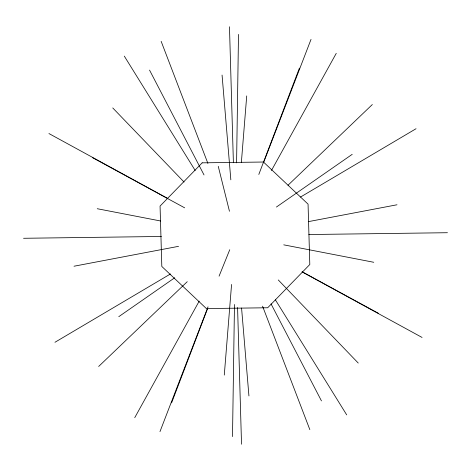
<?xml version="1.0" encoding="UTF-8"?>
<svg xmlns="http://www.w3.org/2000/svg" width="471" height="471" viewBox="0 0 471 471"><rect width="100%" height="100%" fill="white"/><g stroke="black" fill="none" stroke-linecap="round" stroke-linejoin="round"><path stroke-width="0.71" d="M232.503 436.593L234.476 304.49M236.583 162.842L238.497 34.407M224.284 375.075L231.567 284.46M241.37 162.424L246.716 95.925M171.591 402.876L207.735 308.211M258.809 174.453L299.409 68.124M159.975 431.624L208.035 306.815M263.489 162.813L311.025 39.376M219.074 276.159L229.748 249.73M134.747 417.659L199.186 301.152M271.461 170.49L336.253 53.341M98.663 366.467L187.234 281.693M288.011 185.244L372.337 104.533M118.78 316.671L174.735 277.76M276.412 207.046L352.22 154.329M54.96 342.276L170.478 273.957M300.522 197.043L416.04 128.724M74.012 266.221L178.544 246.333M308.311 221.647L396.988 204.779M23.55 238.285L161.429 236.471M308.841 234.534L447.45 232.715M97.244 208.718L160.611 220.993M283.748 244.843L373.756 262.282M92.634 157.738L184.661 207.829M302.429 271.926L378.366 313.262M48.931 133.546L167.717 198.456M301.993 271.838L422.069 337.454M112.752 107.941L184.061 182.041M278.284 279.962L358.248 363.059M124.303 56.126L195.206 170.502M275.405 299.874L346.697 414.874M149.537 70.097L204.025 174.941M271.037 303.877L321.463 400.903M161.153 41.342L207.917 163.461M262.559 306.162L309.847 429.658M218.261 166.345L229.459 211.261M222.065 75.066L230.837 179.822M241.57 308.028L248.935 395.934M229.471 26.77L233.398 162.736M237.578 307.528L241.529 444.23M202.177 162.831L160.063 206.086L161.812 266.451L206.386 308.57L267.687 307.763L309.8 264.508L308.058 204.137L263.477 162.024L202.177 162.831"/></g></svg>
